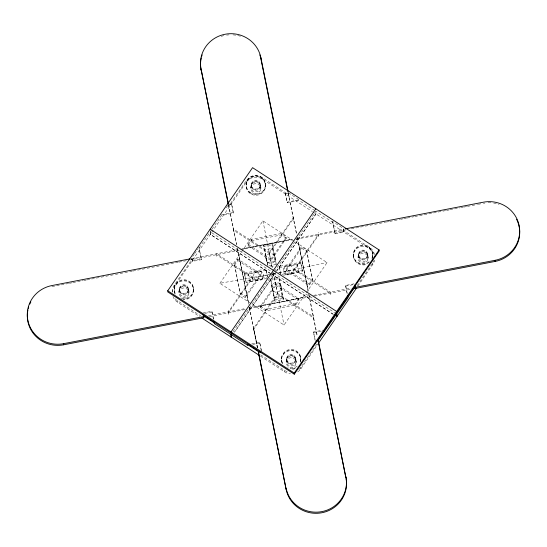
<?xml version="1.0" encoding="UTF-8"?>
<svg xmlns="http://www.w3.org/2000/svg" width="547" height="547" viewBox="0 0 547 547"><rect width="100%" height="100%" fill="white"/><g stroke="black" fill="none" stroke-linecap="round" stroke-linejoin="round"><path stroke-width="0.41" stroke-dasharray="2.73 2.05" d="M234.41 263.948L237.808 259.018L260.755 273.938L260.803 275.367L245.412 297.712L240.352 294.43L234.41 263.948L240.352 294.43M234.458 265.377L237.849 260.447L237.808 259.018M295.551 305.103L295.51 303.674L298.901 298.744L275.941 283.825L260.55 306.156L260.591 307.585L265.657 310.881L295.551 305.103L298.942 300.173L298.901 298.744M192.735 256.427L194.178 254.334M194.657 253.637L198.021 248.762M226.226 207.826L228.625 204.339L228.68 206.198L246.212 180.756A11.61 11.282 -1.6 0 1 262.321 177.645L288.46 194.643L288.413 192.79L285.425 193.364L287.209 202.793L299.168 200.482L313.814 210.007M192.387 261.439L191.778 257.815L192.387 261.439L201.358 259.702L198.999 248.085L211.627 229.754M212.092 229.077L221.446 215.504L233.405 213.193L231.613 203.764L229.371 204.195M172.36 292.125A11.61 11.282 -1.8 0 1 174.302 285.117L191.833 259.668L191.799 258.533M172.408 292.084A11.61 11.282 -1.8 0 1 174.349 286.553L246.253 182.192L246.212 180.756M219.887 283.291L262.916 220.858L327.079 262.581L284.05 325.014L219.887 283.291L271.134 274.17M247.989 244.242L251.381 239.319L281.274 233.542L286.334 236.83L286.382 238.266L270.991 260.598L248.03 245.678L247.989 244.242L270.95 259.162L270.991 260.598M248.03 245.678L251.422 240.755L251.381 239.319M228.434 314.409L228.386 312.98L252.379 278.149L252.338 276.508M272.256 267.654L269.35 253.528L293.342 218.704L293.315 217.569L269.315 252.386L269.391 254.964M245.412 297.712L245.371 296.283L260.755 273.938M270.95 259.162L286.334 236.83M232.995 331.694L273.486 272.926L334.614 312.679M274.444 271.524L315.906 211.368L332.644 222.253L335.003 233.87L343.974 232.14L343.359 228.516L332.624 221.535L332.644 222.253M315.975 213.925L275.962 271.996L315.981 213.939L315.906 211.361M286.136 269.049L301.52 246.704L306.58 250L312.474 279.045L312.515 280.481L309.117 285.404L286.17 270.478L286.136 269.049L309.082 283.968L309.117 285.404M260.591 307.585L275.982 285.254L275.941 283.825M286.17 270.478L301.561 248.14L301.52 246.704M253.733 330.853L253.658 328.296L277.637 292.966M273.322 272.816L277.685 294.601L253.692 329.424L257.405 347.762M278.69 272.823L294.655 269.979L318.648 235.155L318.621 234.02L294.621 268.844L294.689 271.408M309.082 283.968L312.474 279.045M298.826 369.608A11.61 11.289 -1.7 0 0 300.823 367.393L317.41 343.311M357.095 285.719L372.733 263.032A11.61 11.282 -1.5 0 0 374.08 260.386M297.657 371.933A11.61 11.289 -1.7 0 0 300.864 368.815L318.128 343.762M357.909 286.026L372.774 264.461A11.61 11.282 -1.5 0 0 374.51 260.393M189.836 260.044L239.832 250.034M240.659 249.863L291.291 239.312M209.405 316.645L228.379 312.973L228.352 311.845L252.352 277.014L216.564 253.746L216.598 254.881L252.379 278.149L269.808 274.519M270.635 274.341L275.62 273.302M278.936 272.611L327.079 262.581M228.379 312.973L245.808 309.335M249.131 308.645L303.079 297.404M228.311 310.395L228.742 310.313M321.445 331.14L313.568 332.665L315.175 340.59M228.646 205.057L231.634 204.482L231.613 203.764M285.445 194.082L288.433 193.501M221.426 214.786L233.384 212.475M287.209 202.793L287.189 202.082L299.147 199.771L299.168 200.482M251.422 240.755L281.315 234.978L286.382 238.266M191.669 258.56L238.547 249.5M241.897 248.851L293.281 238.923M296.631 238.28L344.35 229.056M267.647 265.589L263.709 245.131L272.078 243.518L276.153 263.592M51.89 286.703L68.607 283.469M69.442 283.305L71.951 282.826M72.785 282.662L82.823 280.72M83.657 280.563L86.166 280.078M87 279.914L100.381 277.329M101.216 277.172L114.59 274.587M115.431 274.423L128.805 271.838M129.639 271.674L132.148 271.196M132.983 271.032L146.364 268.447M147.198 268.283L160.572 265.698M161.413 265.541L178.131 262.307M178.972 262.143L186.493 260.693M295.968 239.196L347.078 229.665M351.256 228.858L385.539 222.232M386.373 222.075L388.883 221.59M389.717 221.426L399.748 219.491M400.589 219.326L403.091 218.841M403.932 218.684L406.435 218.198M407.276 218.034L413.963 216.742M414.797 216.578L445.73 210.602M446.571 210.445L449.08 209.959M449.914 209.795L459.945 207.86M460.779 207.696L463.288 207.21M464.129 207.046L466.632 206.568M467.473 206.404L477.504 204.462M478.338 204.304L480.847 203.819M263.743 246.348L272.112 244.735L272.078 243.518M192.366 260.721L201.337 258.991L198.978 247.367L198.999 248.085M335.003 233.87L334.983 233.159L343.954 231.422M275.1 261.001L267.333 262.649L264.741 249.863L272.509 248.222M276.324 264.427L267.948 266.047L263.709 245.131M270.498 266.779L274.683 265.972M246.123 282.45L244.434 273.097L265.958 268.939L267.606 277.069L246.088 281.226L246.123 282.45L266.813 278.45M280.809 274.902L279.291 266.362L300.816 262.204L302.498 271.551L283.462 275.23M244.468 274.314L265.992 270.156L265.958 268.939M279.326 267.579L300.85 263.422L300.816 262.204M262.745 278.936L249.596 281.616L248.065 274.061L261.213 271.38M298.908 271.948L285.76 274.628L284.228 267.073L297.377 264.392M281.773 274.334L302.464 270.334M270.58 279.004L278.949 277.384L283.196 298.3L283.23 299.517L274.861 301.137L270.58 279.004L274.861 301.137M270.615 280.221L278.984 278.601L278.949 277.384M282.231 296.146L274.464 297.787L271.873 285.008L279.64 283.367M202.978 313.007L211.949 311.277L213.631 319.571M347.167 293.814L345.595 285.445L354.559 283.708M204.633 313.41L211.969 311.988L211.949 311.277M345.615 286.156L353.765 284.584M274.826 299.92L283.196 298.3M208.482 315.681L245.316 308.563M248.666 307.92L310.094 296.05M313.445 295.401L351.119 288.119M314.477 296.091L350.251 289.425M260.55 306.156L265.616 309.452L295.51 303.674M251.77 343.892L259.736 342.354L261.507 351.065M313.568 332.665L313.547 331.954L323.113 330.101M252.693 344.432L259.763 343.065L259.736 342.354M318.142 232.66L318.58 232.578M243.887 248.468L292.611 239.791M271.975 274.02L275.332 273.418M255.675 306.559L311.12 296.693M288.413 192.79L299.147 199.771M374.483 254.56A11.61 11.282 -1.5 0 0 369.56 247.381L343.413 230.369L343.359 228.516M246.253 182.192A11.61 11.282 -1.6 0 1 262.362 179.081L312.405 211.621M313.123 212.086L369.594 248.81A11.61 11.282 -1.5 0 1 374.127 254.567M301.561 248.14L306.621 251.429L312.515 280.481M228.318 204.414L233.562 230.26L269.35 253.528M294.655 269.979L330.436 293.254L330.477 294.683M210.226 231.791L210.301 234.362L271.435 274.109L210.294 234.362L210.219 231.791L272.775 272.461M333.267 314.313L272.146 274.567L333.26 314.32M237.849 260.447L260.803 275.367M275.982 285.254L298.942 300.173M277.685 294.601L313.472 317.875L317.192 336.214M240.311 292.994L245.371 296.283M175.204 298.826A11.61 11.282 -1.8 0 0 177.474 300.768L200.797 315.927M260.693 354.873L284.72 370.504A11.61 11.289 -1.7 0 0 288.898 372.186M172.989 296.447A11.61 11.282 -1.8 0 0 177.522 302.204L199.689 316.61M260.454 356.118L284.761 371.933A11.61 11.289 -1.7 0 0 290.443 373.806M288.105 192.865L296.597 234.499M297.281 237.822L308.05 290.19M273.281 272.645L284.05 325.014M269.302 251.887L269.315 252.386L233.528 229.125L236.468 244.386M237.323 248.543L248.263 301.746M343.379 229.234L343.974 232.14M345.595 285.445L347.277 293.746M288.351 193.112L296.672 234.116M297.349 237.466L308.214 290.997M308.891 294.341L317.383 336.186M300.85 263.422L302.498 271.551M285.425 193.364L287.189 202.082M313.547 331.954L315.311 340.665M297.383 264.536L298.915 272.085M279.291 266.362L280.775 273.685M272.112 244.735L276.187 264.81M278.984 278.601L283.23 299.517M272.509 248.365L275.107 261.145M279.64 283.503L282.238 296.283M265.992 270.156L267.312 276.659M261.213 271.524L262.751 279.073M231.634 204.482L233.405 213.193M259.763 343.065L261.37 350.989M244.434 273.097L246.088 281.226M233.487 227.675L233.576 228.099M228.564 204.66L236.714 244.83M237.398 248.181L248.769 304.221M249.446 307.571L257.733 348.398M211.969 311.988L213.521 319.646M332.624 221.535L334.983 233.159M313.315 314.874L313.397 315.298M253.658 328.296L256.769 343.646M257.391 347.687L249.323 307.64M298.703 244.126L308.098 291.059M308.775 294.409L313.472 317.875M262.916 220.858L272.31 267.784M238.916 255.681L248.653 304.282M177.474 300.768L177.522 302.204M174.302 285.117L174.349 286.553M273.486 272.926L273.562 275.483M252.386 278.149L252.434 279.579M216.598 254.881L216.646 256.311M188.961 291.695A5.026 4.889 -1.6 0 1 181.139 295.442A5.026 4.889 -1.6 0 1 181.727 286.997A5.026 4.889 -1.6 0 1 188.961 291.695L189.009 293.137A5.032 4.889 -1.8 0 1 181.187 296.884A5.032 4.889 -1.8 0 1 181.768 288.433A5.032 4.889 -1.8 0 1 189.009 293.137M178.924 291.066L178.972 292.501M313.513 319.298L313.438 316.74L277.657 293.465L277.726 296.023M300.823 367.393L300.864 368.815M293.349 218.704L293.39 220.14M296.2 361.423A5.026 4.889 -1.6 0 1 288.385 365.164A5.026 4.889 -1.6 0 1 288.973 356.719A5.026 4.889 -1.6 0 1 296.2 361.423L296.242 362.866A5.032 4.889 -1.7 0 1 288.426 366.613A5.032 4.889 -1.7 0 1 289.007 358.162A5.032 4.889 -1.7 0 1 296.242 362.866M286.163 360.794L286.204 362.223M281.274 233.542L281.315 234.978M284.72 370.504L284.761 371.933M233.562 230.26L233.603 231.696M201.337 258.991L201.358 259.702M372.582 252.912L372.616 254.075M372.664 255.367L372.698 256.529M367.529 254.745A4.506 4.376 -1.6 0 1 360.528 258.095A4.506 4.376 -1.6 0 1 361.054 250.533A4.506 4.376 -1.6 0 1 367.529 254.745L367.563 255.907A4.506 4.376 -1.6 0 1 360.562 259.257A4.506 4.376 -1.6 0 1 361.082 251.688A4.506 4.376 -1.6 0 1 367.563 255.907M358.545 254.17L358.579 255.333M353.41 253.548L353.444 254.711M353.492 256.003L353.526 257.165A9.675 9.402 -1.6 0 0 367.058 264.18M330.436 293.254L330.409 292.119L294.621 268.844L294.607 268.338M300.672 357.28L300.706 358.442M300.754 359.735L300.788 360.897M295.619 359.112A4.506 4.376 -1.6 0 1 288.618 362.47A4.506 4.376 -1.6 0 1 289.144 354.9A4.506 4.376 -1.6 0 1 295.619 359.112L295.653 360.275A4.506 4.376 -1.6 0 1 288.652 363.625A4.506 4.376 -1.6 0 1 289.172 356.063A4.506 4.376 -1.6 0 1 295.653 360.275M286.635 358.538L286.662 359.7M281.5 357.916L281.534 359.078M281.582 360.37L281.616 361.533M265.322 183.183L265.357 184.339M265.404 185.631A9.675 9.402 -1.6 0 1 250.143 192.373A9.675 9.402 -1.6 0 1 251.784 176.168A9.675 9.402 -1.6 0 1 265.404 185.631L265.439 186.794A9.675 9.402 -1.6 0 1 250.17 193.535A9.675 9.402 -1.6 0 1 251.818 177.324A9.675 9.402 -1.6 0 1 265.439 186.794M262.321 177.645L262.362 179.081M265.616 309.452L265.657 310.881M260.864 187.347A5.026 4.889 -1.6 0 1 253.042 191.088A5.026 4.889 -1.6 0 1 253.63 182.643A5.026 4.889 -1.6 0 1 260.864 187.347L260.912 188.783A5.032 4.889 -1.6 0 1 253.09 192.53A5.032 4.889 -1.6 0 1 253.678 184.079A5.032 4.889 -1.6 0 1 260.912 188.783M260.269 185.009A4.506 4.376 -1.6 0 1 253.268 188.366A4.506 4.376 -1.6 0 1 253.794 180.797A4.506 4.376 -1.6 0 1 260.269 185.009L260.304 186.171A4.506 4.376 -1.6 0 1 253.302 189.529A4.506 4.376 -1.6 0 1 253.822 181.96A4.506 4.376 -1.6 0 1 260.304 186.171M251.285 184.442L251.312 185.597M250.834 186.705L250.875 188.141M246.15 183.819L246.184 184.975M246.232 186.267L246.266 187.43M193.412 287.551L193.447 288.707M175.054 292.987A9.675 9.402 -1.6 0 1 182.295 279.818A9.675 9.402 -1.6 0 1 193.494 290.006L193.529 291.161M188.359 289.384A4.506 4.376 -1.6 0 1 181.358 292.734A4.506 4.376 -1.6 0 1 181.877 285.165A4.506 4.376 -1.6 0 1 188.359 289.384L188.394 290.539A4.506 4.376 -1.6 0 1 181.392 293.896A4.506 4.376 -1.6 0 1 181.912 286.327A4.506 4.376 -1.6 0 1 188.394 290.539M179.375 288.809L179.402 289.965M174.24 288.187L174.274 289.342M174.322 290.642L174.356 291.797M372.733 263.032L372.774 264.461M369.56 247.381L369.594 248.81M368.11 257.076A5.032 4.889 -1.5 0 1 360.288 260.823A5.032 4.889 -1.5 0 1 360.876 252.372A5.032 4.889 -1.5 0 1 368.11 257.076L368.152 258.512A5.032 4.889 -1.5 0 1 360.329 262.252A5.032 4.889 -1.5 0 1 360.911 253.801A5.032 4.889 -1.5 0 1 368.152 258.512M358.073 256.44L358.114 257.869M318.648 235.155L318.689 236.584M306.58 250L306.621 251.429M282.314 362.716A9.675 9.402 -1.6 0 1 290.389 349.451A9.675 9.402 -1.6 0 1 300.44 361.348M297.26 366.087A9.675 9.402 -1.6 0 1 287.715 367.632M282.327 363.297A9.675 9.402 -1.6 0 1 290.826 350.012A9.675 9.402 -1.6 0 1 300.194 362.709M295.134 367.967A9.675 9.402 -1.6 0 1 290.19 368.767M282.348 363.878A9.675 9.402 -1.6 0 1 290.847 350.586A9.675 9.402 -1.6 0 1 300.214 363.283M295.148 368.548A9.675 9.402 -1.6 0 1 291.052 369.389M193.494 290.006A9.675 9.402 -1.6 0 1 180.455 297.896M175.067 293.568A9.675 9.402 -1.6 0 1 181.481 280.57A9.675 9.402 -1.6 0 1 193.529 288.946A9.675 9.402 -1.6 0 1 182.93 299.031M175.088 294.149A9.675 9.402 -1.6 0 1 181.501 281.151A9.675 9.402 -1.6 0 1 193.542 289.527A9.675 9.402 -1.6 0 1 182.951 299.612M221.227 36.389A30.468 29.613 -1.6 0 1 225.077 35.391M226.643 35.124A30.468 29.613 -1.6 0 1 229.029 34.885M233.015 34.885A30.468 29.613 -1.6 0 1 236.967 35.391M237.754 35.548A30.468 29.613 -1.6 0 1 240.817 36.389M483.357 203.334A30.468 29.613 -1.6 0 1 484.922 203.074M488.109 202.787A30.468 29.613 -1.6 0 1 491.295 202.828M493.667 203.074A30.468 29.613 -1.6 0 1 499.09 204.339M369.17 261.719A9.675 9.402 -1.6 0 1 353.67 256.803A9.675 9.402 -1.6 0 1 364.822 245.213A9.675 9.402 -1.6 0 1 370.9 259.928M369.191 262.3A9.675 9.402 -1.6 0 1 353.93 258.17A9.675 9.402 -1.6 0 1 363.16 245.637A9.675 9.402 -1.6 0 1 372.104 258.341M353.526 257.165A9.675 9.402 -1.6 0 1 364.022 246.259A9.675 9.402 -1.6 0 1 372.124 258.916M275.483 272.693L234.513 332.159L275.483 272.7M273.616 291.421A5.026 4.889 -1.6 0 0 281.438 287.674A5.026 4.889 -1.6 0 0 274.204 282.977A5.026 4.889 -1.6 0 0 273.616 291.421M288.631 363.044A4.506 4.376 -1.6 0 0 295.64 359.694A4.506 4.376 -1.6 0 0 289.158 355.482A4.506 4.376 -1.6 0 0 288.631 363.044M255.846 279.873A5.026 4.889 -1.6 0 0 263.661 276.132A5.026 4.889 -1.6 0 0 256.427 271.428A5.026 4.889 -1.6 0 0 255.846 279.873M181.372 293.315A4.506 4.376 -1.6 0 0 188.38 289.958A4.506 4.376 -1.6 0 0 181.898 285.746A4.506 4.376 -1.6 0 0 181.372 293.315M267.75 262.581A5.026 4.889 -1.6 0 0 275.565 258.834A5.026 4.889 -1.6 0 0 268.331 254.129A5.026 4.889 -1.6 0 0 267.75 262.581M253.282 188.947A4.506 4.376 -1.6 0 0 260.29 185.59A4.506 4.376 -1.6 0 0 253.808 181.378A4.506 4.376 -1.6 0 0 253.282 188.947M250.157 192.954A9.675 9.402 -1.6 0 0 265.418 186.212A9.675 9.402 -1.6 0 0 251.805 176.749A9.675 9.402 -1.6 0 0 250.157 192.954M285.527 274.122A5.026 4.889 -1.6 0 0 293.342 270.382A5.026 4.889 -1.6 0 0 286.108 265.678A5.026 4.889 -1.6 0 0 285.527 274.122M360.548 258.676A4.506 4.376 -1.6 0 0 367.55 255.326A4.506 4.376 -1.6 0 0 361.068 251.114A4.506 4.376 -1.6 0 0 360.548 258.676"/><path stroke-width="0.82" d="M167.724 290.778L252.57 167.662L379.098 249.938L379.133 251.066L294.286 374.182L167.758 291.907L167.724 290.778L294.252 373.054L294.286 374.182M315.838 208.804L230.991 331.92L231.019 333.034M232.031 333.089L231.066 334.49L231.135 337.055L231.066 334.49M294.252 373.054L379.098 249.938M318.361 341.937L318.306 340.09L347.974 297.78L347.612 295.401M347.954 297.062L355.153 286.614L354.859 285.165M318.607 343.065L356.473 288.112M189.994 258.881L51.856 285.575A30.468 29.613 -1.6 0 0 27.856 320.392A30.468 29.613 -1.6 0 0 63.643 343.666L203.457 316.651M345.191 228.899L483.322 202.205A30.468 29.613 -1.6 0 1 519.11 225.48A30.468 29.613 -1.6 0 1 495.11 260.297L495.144 261.425L354.688 288.563M354.463 287.476L495.11 260.297M27.911 309.964A30.468 29.613 -1.6 0 0 63.678 344.795L204.134 317.657M213.966 321.233L214.328 323.605L247.805 345.376L247.784 344.665L249.377 344.357M316.809 340.378L318.306 340.09M258.54 352.357L260.782 351.926M316.084 341.239L318.327 340.802M210.151 229.22L336.678 311.496L336.706 312.617M335.325 313.137L336.747 314.067L336.822 316.624L336.747 314.067M203.272 314.463L203.566 315.913L214.301 322.887M247.784 344.665L258.519 351.646L258.574 353.492M201.829 318.005L259.736 355.653M354.729 285.151L355.174 287.332M228.147 203.58L201.05 69.086A30.468 29.613 -1.6 0 1 225.049 34.263A30.468 29.613 -1.6 0 1 260.837 57.531L288.009 191.436M318.238 340.371L345.95 477.914L318.375 342.046M259.839 54.919A30.468 29.613 -1.6 0 1 260.864 58.659L283.367 169.522M283.702 171.19L287.763 191.197M201.05 69.086L228.393 203.826M258.451 351.926L286.163 489.469A30.468 29.613 -1.6 0 0 321.561 512.812A30.468 29.613 -1.6 0 0 346.094 478.673M258.594 353.601L286.163 489.469M203.149 314.45L203.621 317.766M203.566 315.913L203.587 316.631M355.153 286.614L355.201 288.467M260.837 57.531L260.864 58.659M63.643 343.666L63.678 344.795M345.916 476.793A30.468 29.613 -1.6 0 1 321.923 511.609A30.468 29.613 -1.6 0 1 286.136 488.341M28.266 308.446A30.468 29.613 -1.6 0 1 28.697 306.956M29.805 304.064A30.468 29.613 -1.6 0 1 30.844 301.951M201.084 70.207A30.468 29.613 -1.6 0 1 201.269 57.893M201.665 56.389A30.468 29.613 -1.6 0 1 202.137 54.912M516.6 219.285A30.468 29.613 -1.6 0 1 495.144 261.425"/></g></svg>
